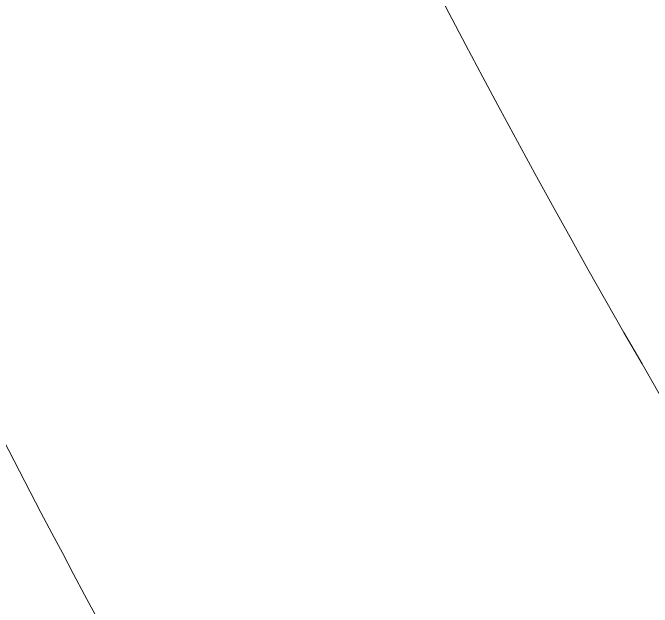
# Model space of a CAD drawing. Extents: x -728 to 2523, y -2539 to -44.
# Drawn here: x 118.64 to 124.3, y -1116.84 to -1111.59 of the extents above; entities that cross this region are included whole.
import ezdxf

# ---------------------------------------------------------------- set-up
doc = ezdxf.new("R2010")
doc.units = 0
doc.header["$MEASUREMENT"] = 0
doc.layers.add('Layer 1', color=7, linetype='Continuous', lineweight=0)

# ---------------------------------------------------------------- blocks, each defined once
blk = doc.blocks.new('Block_1')
at = {"layer": 'Layer 1'}
for points, knots in [([(409.045, -1093.4401), (401.1151, -1084.9401), (390.635, -1080.63), (377.895, -1080.63), (365.3251, -1080.63), (355.025, -1084.9901), (347.275, -1093.6), (339.5851, -1102.15), (335.6849, -1115.0201), (335.6849, -1131.87), (335.6849, -1131.87), (335.6849, -1244.7701), (335.6849, -1244.7701), (335.6849, -1244.7701), (164.3251, -1244.7701), (164.3251, -1244.7701), (164.3251, -1244.7701), (164.3251, -1131.87), (164.3251, -1131.87), (164.3251, -1114.8301), (160.3151, -1101.9), (152.425, -1093.4401), (144.495, -1084.9401), (134.025, -1080.63), (121.285, -1080.63), (108.3351, -1080.63), (97.9349, -1085.0001), (90.375, -1093.62), (82.875, -1102.16), (79.0651, -1115.03), (79.0651, -1131.87), (79.0651, -1131.87), (79.0651, -1447.85), (79.0651, -1447.85), (79.0651, -1464.6901), (82.915, -1477.61), (90.505, -1486.2401), (98.165, -1494.9501), (108.515, -1499.37), (121.285, -1499.37), (133.8451, -1499.37), (144.275, -1495.0101), (152.295, -1486.42), (160.275, -1477.87), (164.3251, -1464.89), (164.3251, -1447.85), (164.3251, -1447.85), (164.3251, -1314.9801), (164.3251, -1314.9801), (164.3251, -1314.9801), (335.6849, -1314.9801), (335.6849, -1314.9801), (335.6849, -1314.9801), (335.6849, -1447.85), (335.6849, -1447.85), (335.6849, -1464.6901), (339.535, -1477.61), (347.125, -1486.2401), (354.775, -1494.9501), (365.135, -1499.37), (377.895, -1499.37), (390.455, -1499.37), (400.885, -1495.0101), (408.905, -1486.42), (416.885, -1477.87), (420.9349, -1464.89), (420.9349, -1447.85), (420.9349, -1447.85), (420.9349, -1131.87), (420.9349, -1131.87), (420.9349, -1114.8301), (416.9349, -1101.9), (409.045, -1093.4401)], [0, 0, 0, 0, 1, 1, 1, 2, 2, 2, 3, 3, 3, 4, 4, 4, 5, 5, 5, 6, 6, 6, 7, 7, 7, 8, 8, 8, 9, 9, 9, 10, 10, 10, 11, 11, 11, 12, 12, 12, 13, 13, 13, 14, 14, 14, 15, 15, 15, 16, 16, 16, 17, 17, 17, 18, 18, 18, 19, 19, 19, 20, 20, 20, 21, 21, 21, 22, 22, 22, 23, 23, 23, 24, 24, 24, 24]), ([(140.4117, -1104.5999), (144.3632, -1115.1509), (151.5126, -1121.9519), (158.8277, -1130.1487), (159.338, -1130.7205), (159.8348, -1131.3005), (160.3251, -1131.8845), (160.3251, -1131.8845), (160.3251, -1150.7925), (160.3251, -1150.7925), (156.0336, -1143.7402), (150.757, -1137.2888), (143.768, -1131.8613), (139.8235, -1128.7981), (135.4096, -1126.6248), (130.834, -1125.2935), (130.7773, -1125.1758), (130.7279, -1125.0586), (130.6505, -1124.9397), (123.8472, -1114.4977), (114.7462, -1101.2437), (117.9675, -1088.0331), (118.2501, -1086.8743), (118.6012, -1085.7656), (118.9832, -1084.6809), (119.7391, -1084.6483), (120.5054, -1084.63), (121.285, -1084.63), (126.0889, -1084.63), (130.5289, -1085.3081), (134.5968, -1086.6357), (136.3108, -1092.7014), (138.2039, -1098.7048), (140.4117, -1104.5999)], [0, 0, 0, 0, 1, 1, 1, 2, 2, 2, 3, 3, 3, 4, 4, 4, 5, 5, 5, 6, 6, 6, 7, 7, 7, 8, 8, 8, 9, 9, 9, 10, 10, 10, 11, 11, 11, 11]), ([(83.0651, -1137.2844), (85.0239, -1132.2166), (87.9791, -1127.6499), (91.7766, -1123.7601), (98.3976, -1117.2961), (106.968, -1113.2491), (116.6611, -1112.4586), (116.8194, -1112.4457), (116.9331, -1112.3726), (117.0773, -1112.3396), (118.9003, -1116.2778), (121.1029, -1120.1285), (123.4668, -1123.9133), (114.7043, -1123.1576), (105.9117, -1125.4832), (99.0185, -1131.0021), (93.4997, -1137.895), (91.1743, -1146.6879), (91.93, -1155.4504), (89.0176, -1153.6313), (86.0653, -1151.9126), (83.0651, -1150.384), (83.0651, -1150.384), (83.0651, -1137.2844), (83.0651, -1137.2844)], [0, 0, 0, 0, 1, 1, 1, 2, 2, 2, 3, 3, 3, 4, 4, 4, 5, 5, 5, 6, 6, 6, 7, 7, 7, 8, 8, 8, 8])]:
    blk.add_open_spline(points, degree=3, knots=knots, dxfattribs=at)

msp = doc.modelspace()

# ---------------------------------------------------------------- block references
at = {"layer": 'Layer 1'}
msp.add_blockref('Block_1', (0, 0), dxfattribs=at)

doc.saveas('drawing.dxf')
